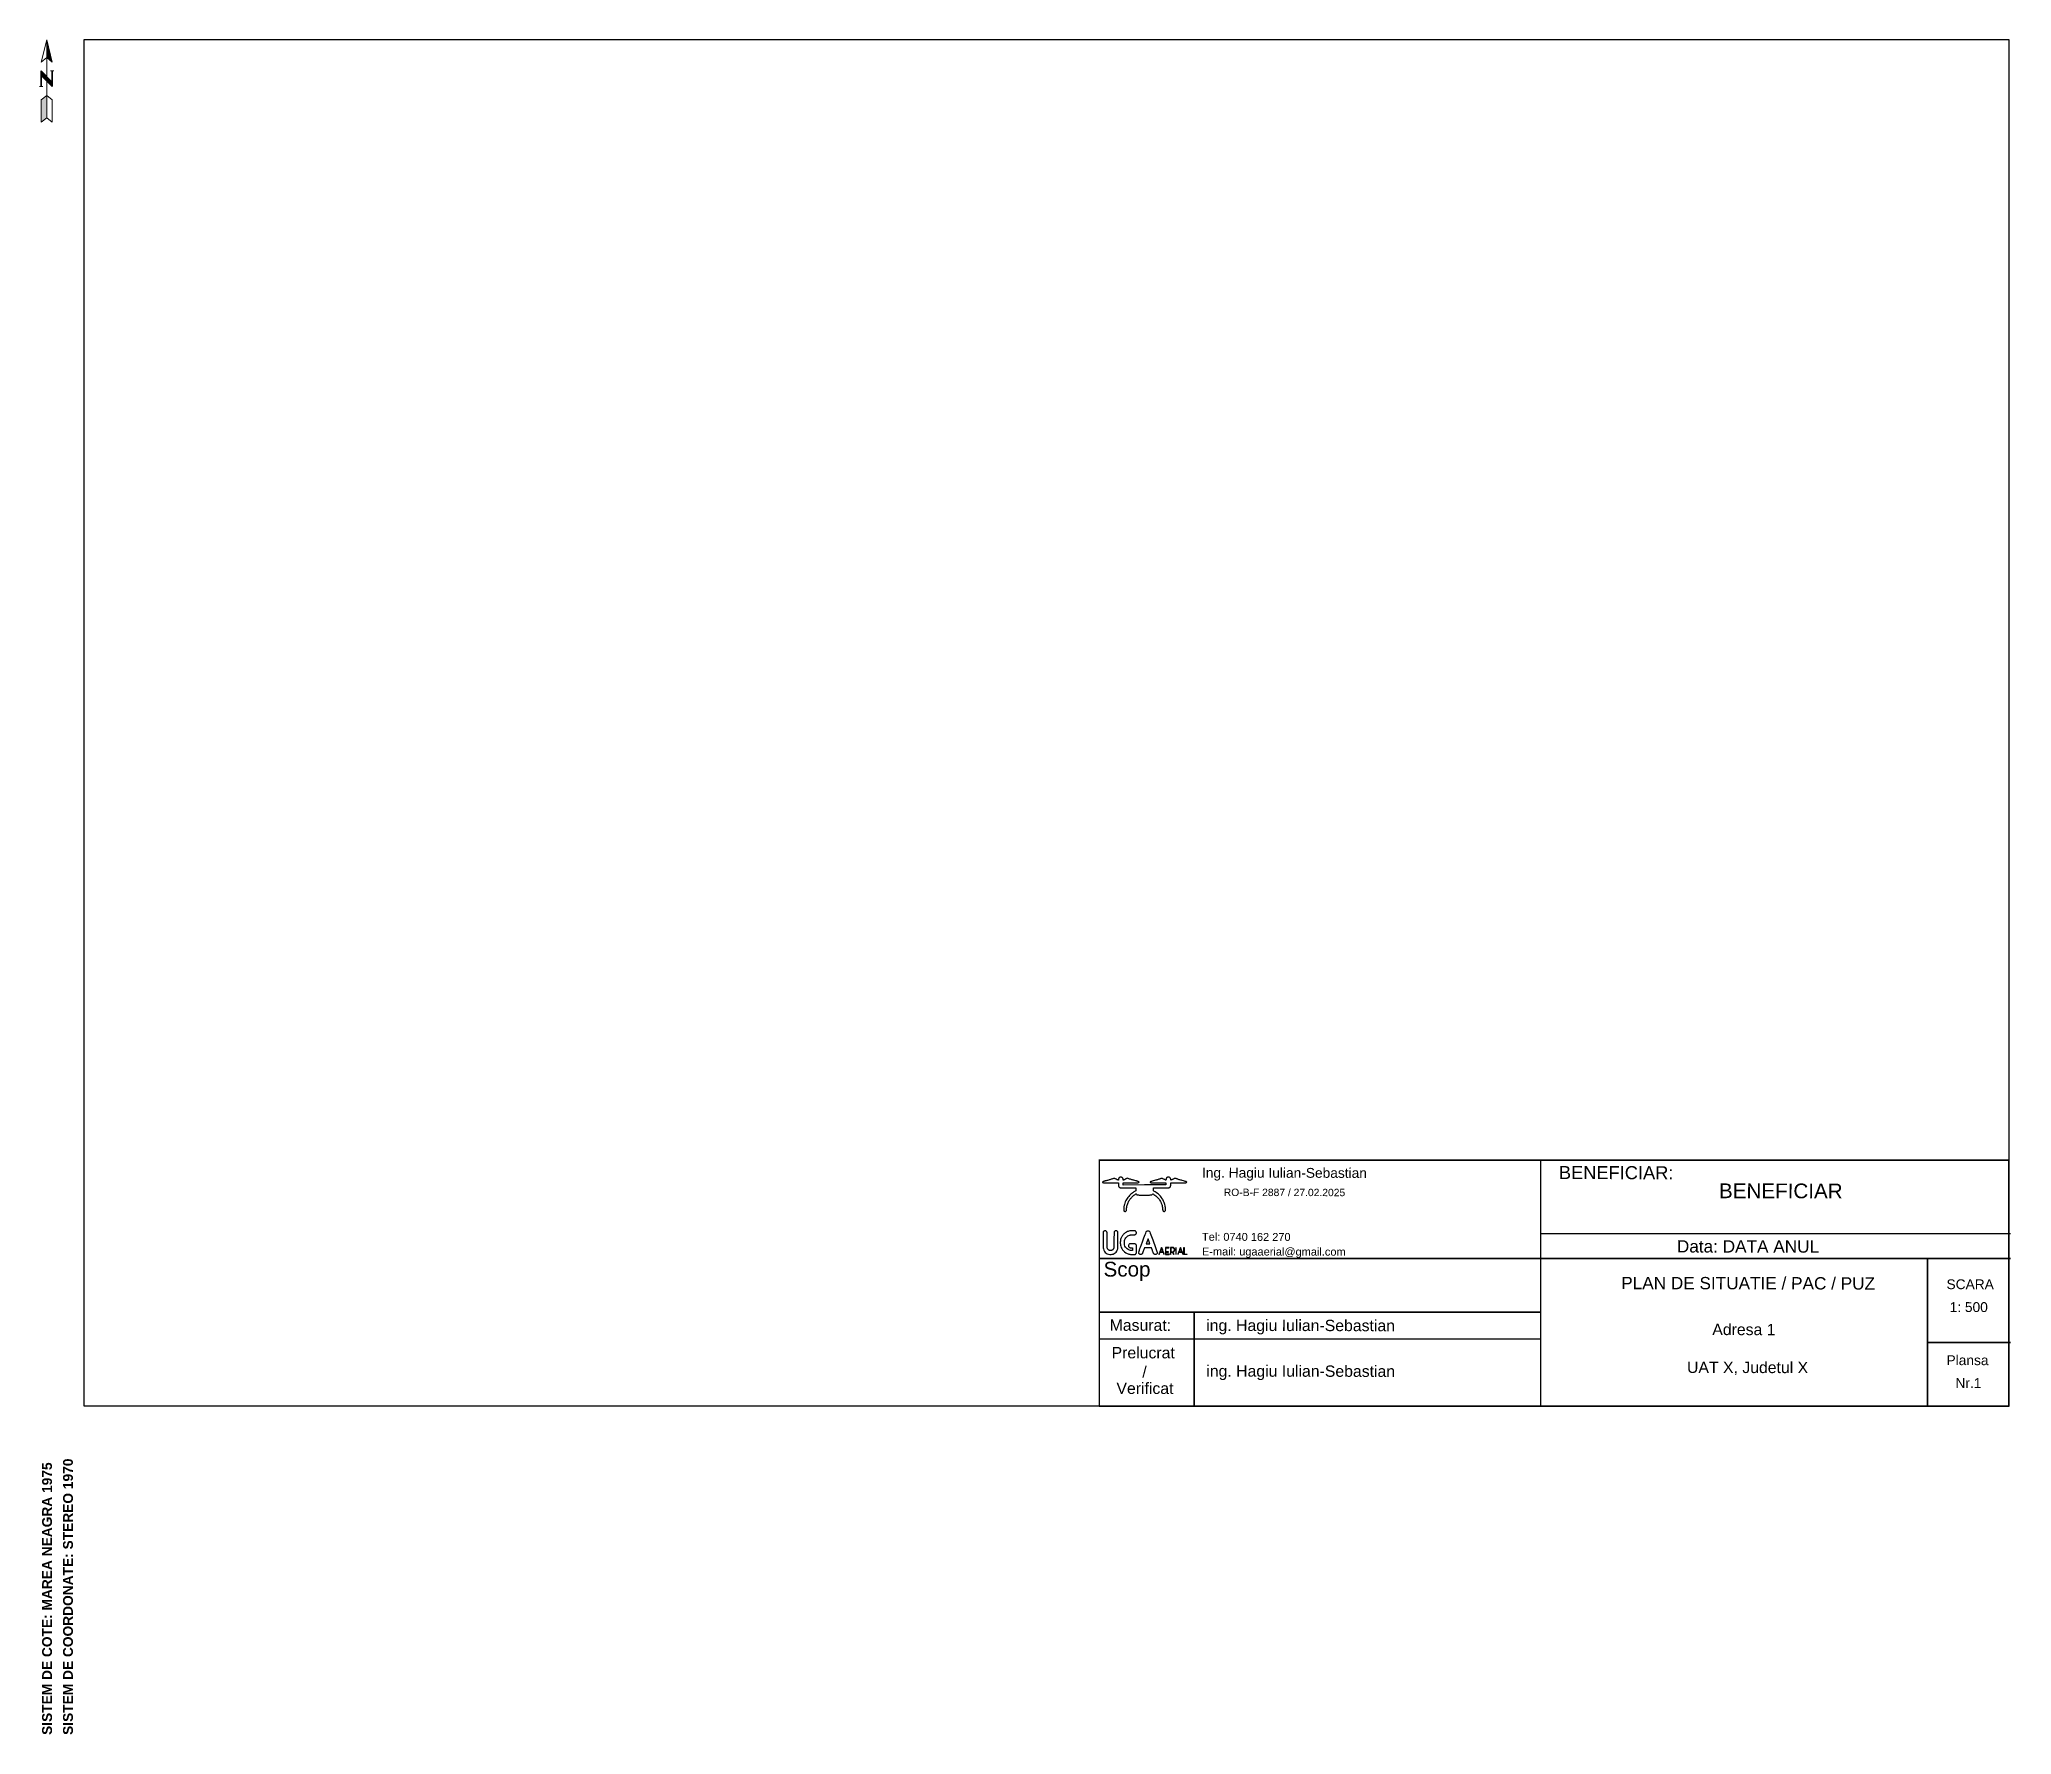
# Paper-space layout 'cartus_L' of a CAD drawing. Header units: millimetres. Extents: x -5 to 196, y -64 to 108.
import ezdxf

# ---------------------------------------------------------------- set-up
doc = ezdxf.new("R2010")
doc.units = ezdxf.units.MM
for name, color, linetype in [('Indicativ', 7, 'Continuous'), ('Logo', 7, 'Continuous'), ('Plansa', 7, 'Continuous')]:
    doc.layers.add(name, color=color, linetype=linetype)
doc.styles.add('AR', font='arial.ttf')
doc.styles.add('arial', font='arial.ttf')
doc.styles.get("Standard").update_dxf_attribs({"font": 'arial.ttf'})

# ---------------------------------------------------------------- blocks, each defined once
blk = doc.blocks.new('LOGO UGA')
at = {"layer": 'Logo'}
for points, elevation in [([(-1.44, -1.5), (-1.43, -1.55), (-1.42, -1.64), (-1.38, -1.72), (-1.33, -1.79), (-1.25, -1.83), (-1.17, -1.86), (-1.09, -1.86), (-1.01, -1.83), (-0.93, -1.78), (-0.89, -1.71), (-0.87, -1.62), (-0.87, -1.56), (-0.87, -1.45), (-0.87, -1.33), (-0.88, -1.22), (-0.89, -1.1), (-0.89, -1.01), (-0.91, -0.92), (-0.95, -0.71), (-1, -0.49), (-1.07, -0.26), (-1.15, -0.03), (-1.25, 0.19), (-1.35, 0.4), (-1.45, 0.59), (-1.56, 0.77), (-1.72, 0.99), (-1.89, 1.2), (-2.09, 1.41), (-2.29, 1.61), (-2.51, 1.79), (-2.74, 1.96), (-2.97, 2.1), (-3.2, 2.23), (-3.32, 2.29), (-3.32, 2.6), (-3.32, 2.9), (-1.74, 2.91), (-1.16, 2.91), (-0.59, 2.92), (-0.42, 2.92), (-0.26, 2.93), (-0.17, 2.94), (-0.08, 2.97), (-0.01, 3), (0.06, 3.05), (0.11, 3.1), (0.14, 3.16), (0.17, 3.23), (0.19, 3.3), (0.21, 3.41), (0.22, 3.52), (0.22, 3.73), (0.23, 3.93), (0.46, 3.94), (0.69, 3.94), (0.94, 3.95), (1.2, 3.95), (1.5, 3.95), (1.8, 3.95), (2.3, 3.96), (2.79, 3.96), (2.98, 3.96), (3.16, 3.97), (3.26, 3.97), (3.36, 3.98), (3.43, 4), (3.46, 4.05), (3.42, 4.12), (3.33, 4.18), (3.27, 4.2), (3.15, 4.24), (3.04, 4.27), (2.79, 4.34), (2.54, 4.4), (2.39, 4.45), (2.23, 4.49), (2.07, 4.53), (1.91, 4.58), (1.77, 4.62), (1.63, 4.67), (1.56, 4.69), (1.49, 4.72), (1.43, 4.74), (1.37, 4.77), (1.31, 4.79), (1.25, 4.81), (1.19, 4.83), (1.14, 4.85), (1.09, 4.86), (1.03, 4.84), (0.93, 4.79), (0.87, 4.76), (0.73, 4.7), (0.6, 4.64), (0.53, 4.61), (0.46, 4.58), (0.39, 4.55), (0.34, 4.52), (0.26, 4.49), (0.21, 4.51), (0.22, 4.57), (0.21, 4.63), (0.2, 4.68), (0.19, 4.73), (0.15, 4.85), (0.08, 4.95), (0, 5.03), (-0.1, 5.09), (-0.2, 5.12), (-0.31, 5.12), (-0.43, 5.09), (-0.53, 5.04), (-0.58, 5), (-0.63, 4.95), (-0.67, 4.9), (-0.7, 4.85), (-0.72, 4.79), (-0.74, 4.73), (-0.75, 4.64), (-0.76, 4.56), (-0.77, 4.51), (-0.85, 4.51), (-1.03, 4.59), (-1.17, 4.65), (-1.28, 4.7), (-1.4, 4.76), (-1.46, 4.79), (-1.53, 4.82), (-1.61, 4.85), (-1.67, 4.85), (-1.74, 4.83), (-1.83, 4.8), (-1.87, 4.78), (-1.92, 4.76), (-2.07, 4.71), (-2.21, 4.66), (-2.34, 4.62), (-2.46, 4.58), (-2.59, 4.54), (-2.73, 4.5), (-2.91, 4.45), (-3.09, 4.4), (-3.34, 4.34), (-3.59, 4.27), (-3.71, 4.23), (-3.83, 4.19), (-3.9, 4.16), (-3.96, 4.12), (-4, 4.05), (-3.95, 4), (-3.86, 3.98), (-3.77, 3.97), (-3.59, 3.96), (-3.4, 3.96), (-2.87, 3.95), (-2.33, 3.95), (-0.76, 3.94), (-0.76, 3.72), (-0.76, 3.51), (-5.12, 3.5), (-9.47, 3.49), (-9.47, 3.72), (-9.46, 3.94), (-7.89, 3.95), (-7.36, 3.95), (-6.83, 3.96), (-6.64, 3.96), (-6.46, 3.97), (-6.36, 3.98), (-6.27, 3.99), (-6.22, 4.05), (-6.27, 4.12), (-6.33, 4.16), (-6.42, 4.2), (-6.46, 4.22), (-6.52, 4.24), (-6.57, 4.25), (-6.63, 4.27), (-6.69, 4.29), (-6.79, 4.31), (-6.88, 4.34), (-7.1, 4.39), (-7.31, 4.45), (-7.44, 4.49), (-7.57, 4.52), (-7.72, 4.57), (-7.86, 4.61), (-8.01, 4.66), (-8.16, 4.71), (-8.3, 4.76), (-8.44, 4.81), (-8.58, 4.86), (-8.69, 4.82), (-8.76, 4.79), (-8.82, 4.76), (-8.9, 4.72), (-8.98, 4.69), (-9.07, 4.65), (-9.16, 4.61), (-9.23, 4.57), (-9.3, 4.54), (-9.35, 4.52), (-9.4, 4.5), (-9.45, 4.48), (-9.47, 4.53), (-9.47, 4.59), (-9.48, 4.64), (-9.49, 4.71), (-9.5, 4.78), (-9.52, 4.83), (-9.55, 4.89), (-9.58, 4.94), (-9.62, 4.98), (-9.66, 5.02), (-9.71, 5.05), (-9.79, 5.09), (-9.88, 5.11), (-9.97, 5.12), (-10.07, 5.11), (-10.15, 5.08), (-10.23, 5.04), (-10.3, 4.98), (-10.35, 4.92), (-10.38, 4.84), (-10.4, 4.79), (-10.42, 4.74), (-10.43, 4.69), (-10.44, 4.63), (-10.45, 4.55), (-10.45, 4.49), (-10.51, 4.5), (-10.57, 4.53), (-10.62, 4.55), (-10.68, 4.57), (-10.73, 4.6), (-10.79, 4.62), (-10.85, 4.65), (-10.92, 4.69), (-11.01, 4.73), (-11.09, 4.76), (-11.18, 4.8), (-11.25, 4.83), (-11.31, 4.84), (-11.38, 4.84), (-11.46, 4.81), (-11.55, 4.78), (-11.6, 4.77), (-11.65, 4.75), (-11.78, 4.7), (-11.9, 4.66), (-12.03, 4.62), (-12.15, 4.58), (-12.3, 4.53), (-12.44, 4.49), (-12.63, 4.44), (-12.82, 4.39), (-12.92, 4.37), (-13.02, 4.34), (-13.11, 4.32), (-13.21, 4.29), (-13.28, 4.27), (-13.36, 4.25), (-13.43, 4.23), (-13.48, 4.21), (-13.52, 4.19), (-13.61, 4.15), (-13.67, 4.1), (-13.68, 4.02), (-13.57, 3.98), (-13.48, 3.97), (-13.3, 3.96), (-13.11, 3.96), (-12.57, 3.96), (-12.02, 3.95), (-10.45, 3.95), (-10.44, 3.64), (-10.44, 3.52), (-10.43, 3.4), (-10.42, 3.33), (-10.41, 3.26), (-10.39, 3.21), (-10.36, 3.16), (-10.33, 3.11), (-10.29, 3.07), (-10.22, 3.01), (-10.15, 2.97), (-10.05, 2.94), (-9.95, 2.92), (-9.77, 2.91), (-9.58, 2.91), (-9.01, 2.9), (-8.44, 2.9), (-6.91, 2.9), (-6.91, 2.6), (-6.91, 2.29), (-7.03, 2.24), (-7.16, 2.17), (-7.29, 2.1), (-7.44, 2), (-7.59, 1.89), (-7.74, 1.77), (-7.88, 1.65), (-8.02, 1.52), (-8.16, 1.39), (-8.34, 1.19), (-8.52, 0.97), (-8.67, 0.77), (-8.8, 0.55), (-8.92, 0.32), (-9.03, 0.08), (-9.13, -0.2), (-9.22, -0.48), (-9.25, -0.57), (-9.27, -0.67), (-9.29, -0.77), (-9.31, -0.86), (-9.32, -0.97), (-9.34, -1.08), (-9.34, -1.2), (-9.35, -1.32), (-9.36, -1.45), (-9.36, -1.57), (-9.35, -1.62), (-9.34, -1.68), (-9.3, -1.75), (-9.26, -1.79), (-9.22, -1.82), (-9.17, -1.84), (-9.12, -1.86), (-9.07, -1.86), (-9.02, -1.86), (-8.97, -1.84), (-8.92, -1.82), (-8.85, -1.75), (-8.82, -1.68), (-8.81, -1.61), (-8.79, -1.55), (-8.78, -1.47), (-8.77, -1.4), (-8.77, -1.33), (-8.77, -1.27), (-8.77, -1.21), (-8.76, -1.15), (-8.75, -1.09), (-8.74, -1.02), (-8.73, -0.96), (-8.71, -0.88), (-8.7, -0.8), (-8.65, -0.6), (-8.61, -0.45), (-8.54, -0.27), (-8.47, -0.09), (-8.39, 0.08), (-8.3, 0.25), (-8.21, 0.4), (-8.12, 0.54), (-8.05, 0.63), (-7.97, 0.73), (-7.87, 0.84), (-7.78, 0.94), (-7.68, 1.05), (-7.58, 1.14), (-7.5, 1.22), (-7.42, 1.29), (-7.35, 1.34), (-7.27, 1.4), (-7.18, 1.47), (-7.08, 1.53), (-6.98, 1.6), (-6.88, 1.67), (-6.82, 1.67), (-6.78, 1.63), (-6.74, 1.59), (-6.7, 1.56), (-6.66, 1.53), (-6.61, 1.51), (-6.56, 1.49), (-6.51, 1.48), (-6.43, 1.47), (-6.34, 1.47), (-6.19, 1.46), (-6.03, 1.46), (-5.58, 1.46), (-5.12, 1.46), (-4.61, 1.46), (-4.1, 1.46), (-3.95, 1.47), (-3.79, 1.48), (-3.7, 1.49), (-3.61, 1.52), (-3.54, 1.55), (-3.47, 1.6), (-3.39, 1.68), (-3.21, 1.57), (-3, 1.43), (-2.8, 1.28), (-2.61, 1.11), (-2.43, 0.92), (-2.26, 0.73), (-2.11, 0.53), (-1.98, 0.34), (-1.86, 0.13), (-1.81, 0.02), (-1.76, -0.1), (-1.71, -0.21), (-1.66, -0.33), (-1.62, -0.44), (-1.58, -0.55), (-1.56, -0.63), (-1.54, -0.72), (-1.53, -0.78), (-1.52, -0.84), (-1.51, -0.91), (-1.49, -0.98), (-1.48, -1.06), (-1.47, -1.16), (-1.47, -1.22), (-1.46, -1.28), (-1.46, -1.33), (-1.45, -1.39), (-1.45, -1.44)], -1117.23), ([(-12.78, -6.06), (-12.8, -6.01), (-12.83, -5.97), (-12.87, -5.93), (-12.91, -5.89), (-12.95, -5.86), (-13, -5.84), (-13.05, -5.82), (-13.12, -5.8), (-13.17, -5.8), (-13.22, -5.81), (-13.29, -5.83), (-13.36, -5.87), (-13.4, -5.9), (-13.44, -5.93), (-13.48, -5.97), (-13.51, -6.01), (-13.54, -6.08), (-13.55, -6.14), (-13.55, -6.33), (-13.56, -6.53), (-13.56, -6.78), (-13.56, -7.03), (-13.56, -7.38), (-13.56, -7.73), (-13.55, -9.31), (-13.5, -9.5), (-13.4, -9.76), (-13.28, -10), (-13.12, -10.2), (-12.93, -10.37), (-12.72, -10.49), (-12.48, -10.58), (-12.21, -10.63), (-11.94, -10.63), (-11.7, -10.6), (-11.47, -10.54), (-11.27, -10.44), (-11.08, -10.31), (-10.91, -10.15), (-10.78, -9.96), (-10.66, -9.73), (-10.58, -9.5), (-10.53, -9.31), (-10.52, -7.74), (-10.52, -7.43), (-10.52, -7.13), (-10.52, -6.87), (-10.52, -6.61), (-10.52, -6.38), (-10.52, -6.15), (-10.53, -6.1), (-10.56, -6.02), (-10.6, -5.98), (-10.64, -5.93), (-10.68, -5.89), (-10.73, -5.86), (-10.77, -5.83), (-10.82, -5.82), (-10.88, -5.8), (-10.95, -5.8), (-11.01, -5.81), (-11.08, -5.84), (-11.14, -5.87), (-11.19, -5.91), (-11.24, -5.96), (-11.28, -6.01), (-11.33, -6.09), (-11.34, -7.66), (-11.34, -8.17), (-11.35, -8.69), (-11.35, -8.87), (-11.36, -9.04), (-11.36, -9.14), (-11.37, -9.23), (-11.38, -9.3), (-11.39, -9.36), (-11.42, -9.42), (-11.45, -9.49), (-11.48, -9.54), (-11.52, -9.59), (-11.56, -9.64), (-11.61, -9.68), (-11.66, -9.72), (-11.71, -9.75), (-11.78, -9.78), (-11.84, -9.8), (-11.91, -9.81), (-11.97, -9.81), (-12.04, -9.81), (-12.1, -9.81), (-12.16, -9.81), (-12.23, -9.8), (-12.29, -9.78), (-12.35, -9.76), (-12.39, -9.73), (-12.43, -9.71), (-12.47, -9.68), (-12.51, -9.64), (-12.55, -9.61), (-12.58, -9.56), (-12.6, -9.52), (-12.63, -9.47), (-12.67, -9.39), (-12.69, -9.3), (-12.71, -9.19), (-12.73, -9.08), (-12.73, -8.88), (-12.74, -8.69), (-12.74, -8.17), (-12.74, -7.65), (-12.74, -7.31), (-12.74, -6.96), (-12.74, -6.74), (-12.74, -6.51), (-12.75, -6.35), (-12.75, -6.19), (-12.76, -6.1)], -984.1), ([(-7.15, -6.62), (-7.07, -6.61), (-7.02, -6.59), (-6.97, -6.57), (-6.93, -6.53), (-6.88, -6.5), (-6.83, -6.43), (-6.8, -6.36), (-6.78, -6.28), (-6.78, -6.23), (-6.78, -6.18), (-6.79, -6.13), (-6.8, -6.09), (-6.83, -6.01), (-6.86, -5.97), (-6.89, -5.94), (-6.92, -5.9), (-6.96, -5.87), (-7.02, -5.85), (-7.08, -5.83), (-7.14, -5.83), (-7.2, -5.83), (-7.35, -5.82), (-7.5, -5.82), (-7.61, -5.82), (-7.73, -5.82), (-7.81, -5.82), (-7.9, -5.83), (-7.96, -5.83), (-8.03, -5.84), (-8.08, -5.84), (-8.13, -5.85), (-8.29, -5.89), (-8.46, -5.93), (-8.61, -5.99), (-8.76, -6.06), (-8.91, -6.14), (-9.05, -6.24), (-9.18, -6.35), (-9.32, -6.46), (-9.42, -6.57), (-9.51, -6.67), (-9.6, -6.78), (-9.68, -6.9), (-9.75, -7.02), (-9.82, -7.14), (-9.88, -7.26), (-9.93, -7.39), (-9.98, -7.56), (-10.02, -7.74), (-10.04, -7.94), (-10.05, -8.13), (-10.05, -8.34), (-10.04, -8.54), (-10.01, -8.73), (-9.97, -8.92), (-9.88, -9.18), (-9.75, -9.44), (-9.59, -9.68), (-9.39, -9.91), (-9.17, -10.11), (-8.93, -10.28), (-8.68, -10.42), (-8.42, -10.53), (-8.32, -10.56), (-8.21, -10.58), (-8.1, -10.6), (-8, -10.62), (-7.88, -10.63), (-7.76, -10.63), (-7.6, -10.64), (-7.45, -10.63), (-7.04, -10.63), (-6.96, -10.57), (-6.92, -10.54), (-6.88, -10.5), (-6.85, -10.46), (-6.81, -10.39), (-6.79, -10.31), (-6.79, -10.26), (-6.78, -10.16), (-6.78, -10.07), (-6.78, -9.81), (-6.78, -9.55), (-6.78, -9.35), (-6.78, -9.14), (-6.78, -9.02), (-6.78, -8.9), (-6.79, -8.83), (-6.79, -8.75), (-6.81, -8.69), (-6.84, -8.63), (-6.9, -8.57), (-6.97, -8.51), (-7.03, -8.47), (-7.08, -8.46), (-7.14, -8.45), (-7.32, -8.45), (-7.51, -8.44), (-7.69, -8.44), (-7.87, -8.44), (-7.96, -8.44), (-8.05, -8.46), (-8.16, -8.49), (-8.26, -8.56), (-8.34, -8.65), (-8.38, -8.75), (-8.4, -8.87), (-8.38, -8.98), (-8.33, -9.09), (-8.25, -9.17), (-8.21, -9.2), (-8.17, -9.22), (-8.12, -9.24), (-8.07, -9.25), (-8.01, -9.27), (-7.95, -9.27), (-7.87, -9.28), (-7.79, -9.28), (-7.6, -9.28), (-7.6, -9.55), (-7.6, -9.82), (-7.73, -9.82), (-7.97, -9.8), (-8.2, -9.73), (-8.42, -9.63), (-8.63, -9.5), (-8.82, -9.33), (-8.97, -9.13), (-9.1, -8.92), (-9.18, -8.68), (-9.2, -8.59), (-9.22, -8.5), (-9.23, -8.37), (-9.23, -8.24), (-9.23, -8.11), (-9.22, -7.98), (-9.21, -7.89), (-9.19, -7.8), (-9.13, -7.61), (-9.05, -7.44), (-8.94, -7.27), (-8.81, -7.12), (-8.67, -6.99), (-8.51, -6.87), (-8.34, -6.77), (-8.16, -6.7), (-8.11, -6.68), (-8.07, -6.67), (-8.02, -6.66), (-7.97, -6.66), (-7.9, -6.65), (-7.83, -6.65), (-7.69, -6.64), (-7.56, -6.64), (-7.39, -6.63), (-7.22, -6.62)], -984.1), ([(-5.13, -9.31), (-5.19, -9.46), (-5.24, -9.6), (-5.31, -9.79), (-5.38, -9.98), (-5.45, -10.17), (-5.52, -10.36), (-5.55, -10.42), (-5.58, -10.46), (-5.61, -10.5), (-5.65, -10.54), (-5.7, -10.57), (-5.75, -10.6), (-5.81, -10.62), (-5.86, -10.63), (-5.95, -10.63), (-6, -10.62), (-6.05, -10.6), (-6.1, -10.58), (-6.15, -10.55), (-6.19, -10.52), (-6.23, -10.48), (-6.26, -10.44), (-6.28, -10.39), (-6.3, -10.34), (-6.31, -10.29), (-6.32, -10.23), (-6.31, -10.19), (-6.3, -10.14), (-6.23, -9.94), (-6.16, -9.74), (-6.06, -9.44), (-5.95, -9.14), (-5.75, -8.61), (-5.56, -8.07), (-5.4, -7.66), (-5.25, -7.24), (-5.12, -6.9), (-4.99, -6.57), (-4.88, -6.28), (-4.78, -6), (-4.74, -5.94), (-4.7, -5.9), (-4.66, -5.87), (-4.61, -5.84), (-4.54, -5.81), (-4.46, -5.8), (-4.38, -5.8), (-4.3, -5.81), (-4.23, -5.84), (-4.16, -5.88), (-4.11, -5.93), (-4.06, -6.02), (-3.95, -6.31), (-3.84, -6.61), (-3.71, -6.95), (-3.59, -7.28), (-3.44, -7.68), (-3.29, -8.08), (-3.02, -8.83), (-2.74, -9.59), (-2.66, -9.81), (-2.59, -10.03), (-2.56, -10.14), (-2.55, -10.26), (-2.55, -10.34), (-2.58, -10.42), (-2.64, -10.5), (-2.72, -10.57), (-2.8, -10.61), (-2.9, -10.63), (-3, -10.63), (-3.1, -10.6), (-3.18, -10.55), (-3.25, -10.49), (-3.28, -10.44), (-3.32, -10.36), (-3.35, -10.28), (-3.39, -10.18), (-3.43, -10.08), (-3.47, -9.96), (-3.52, -9.84), (-3.73, -9.27), (-4.42, -9.26), (-5.11, -9.26)], -984.1), ([(-4.42, -8.44), (-4.04, -8.44), (-4.41, -7.44), (-4.81, -8.44)], -984.1), ([(-2.14, -10.6), (-2.11, -10.54), (-2.07, -10.45), (-2.05, -10.4), (-1.97, -10.17), (-1.66, -10.17), (-1.35, -10.17), (-1.29, -10.32), (-1.27, -10.38), (-1.24, -10.45), (-1.22, -10.51), (-1.2, -10.55), (-1.18, -10.6), (-1.14, -10.64), (-1.12, -10.59), (-1.16, -10.49), (-1.19, -10.39), (-1.23, -10.28), (-1.27, -10.16), (-1.32, -10.03), (-1.37, -9.89), (-1.43, -9.73), (-1.49, -9.57), (-1.53, -9.47), (-1.57, -9.36), (-1.6, -9.29), (-1.64, -9.21), (-1.71, -9.29), (-1.74, -9.36), (-1.78, -9.46), (-1.82, -9.57), (-1.88, -9.73), (-1.94, -9.89), (-1.99, -10.03), (-2.04, -10.16), (-2.08, -10.28), (-2.12, -10.39), (-2.16, -10.49), (-2.19, -10.59), (-2.18, -10.64)], -984.1), ([(-1.39, -10.09), (-1.67, -9.36), (-1.92, -10.09)], -984.1), ([(-0.07, -10.6), (-0.13, -10.57), (-0.21, -10.56), (-0.26, -10.56), (-0.36, -10.56), (-0.45, -10.56), (-0.8, -10.56), (-0.8, -10.36), (-0.8, -10.16), (-0.51, -10.16), (-0.43, -10.16), (-0.35, -10.16), (-0.27, -10.15), (-0.22, -10.14), (-0.27, -10.1), (-0.35, -10.1), (-0.43, -10.1), (-0.51, -10.1), (-0.8, -10.1), (-0.8, -9.68), (-0.8, -9.26), (-0.43, -9.25), (-0.33, -9.25), (-0.23, -9.25), (-0.18, -9.25), (-0.13, -9.24), (-0.08, -9.23), (-0.11, -9.2), (-0.19, -9.19), (-0.24, -9.19), (-0.35, -9.18), (-0.46, -9.18), (-0.56, -9.18), (-0.66, -9.18), (-0.72, -9.18), (-0.78, -9.18), (-0.87, -9.2), (-0.87, -9.32), (-0.87, -9.43), (-0.87, -9.54), (-0.87, -9.66), (-0.87, -9.79), (-0.87, -9.93), (-0.87, -10.63), (-0.49, -10.63), (-0.35, -10.64), (-0.22, -10.64), (-0.16, -10.64), (-0.11, -10.63)], -984.1), ([(0.87, -10.56), (0.83, -10.5), (0.77, -10.42), (0.74, -10.38), (0.59, -10.17), (0.66, -10.15), (0.73, -10.13), (0.8, -10.1), (0.86, -10.05), (0.89, -10.02), (0.92, -9.99), (0.97, -9.92), (1, -9.85), (1.03, -9.77), (1.04, -9.7), (1.04, -9.62), (1.02, -9.54), (0.99, -9.46), (0.95, -9.4), (0.9, -9.35), (0.85, -9.3), (0.81, -9.26), (0.75, -9.24), (0.69, -9.21), (0.62, -9.2), (0.53, -9.19), (0.43, -9.19), (0.38, -9.18), (0.34, -9.18), (0.25, -9.18), (0.17, -9.19), (0.15, -9.28), (0.15, -9.35), (0.15, -9.45), (0.15, -9.56), (0.14, -9.74), (0.14, -9.92), (0.14, -10.12), (0.14, -10.32), (0.15, -10.42), (0.15, -10.51), (0.15, -10.57), (0.16, -10.62), (0.2, -10.59), (0.2, -10.53), (0.21, -10.47), (0.21, -10.4), (0.21, -10.17), (0.35, -10.17), (0.49, -10.17), (0.67, -10.4), (0.72, -10.47), (0.77, -10.54), (0.81, -10.57), (0.84, -10.6), (0.89, -10.62)], -984.1), ([(0.4, -10.1), (0.48, -10.1), (0.56, -10.09), (0.63, -10.09), (0.71, -10.06), (0.78, -10.02), (0.81, -9.99), (0.85, -9.96), (0.88, -9.93), (0.92, -9.85), (0.95, -9.78), (0.96, -9.74), (0.96, -9.69), (0.96, -9.65), (0.96, -9.6), (0.94, -9.53), (0.91, -9.47), (0.88, -9.43), (0.85, -9.4), (0.82, -9.36), (0.78, -9.34), (0.71, -9.29), (0.66, -9.28), (0.6, -9.27), (0.53, -9.26), (0.47, -9.26), (0.42, -9.26), (0.2, -9.26), (0.2, -9.68), (0.2, -10.1)], -984.1), ([(1.27, -9.3), (1.27, -9.4), (1.26, -9.49), (1.26, -9.69), (1.26, -9.9), (1.26, -10.1), (1.26, -10.31), (1.27, -10.4), (1.27, -10.49), (1.27, -10.55), (1.28, -10.6), (1.32, -10.49), (1.32, -10.4), (1.32, -10.31), (1.32, -10.1), (1.32, -9.9), (1.32, -9.69), (1.32, -9.49), (1.32, -9.4), (1.32, -9.3), (1.32, -9.25), (1.31, -9.19)], -984.1), ([(1.7, -10.6), (1.73, -10.54), (1.77, -10.45), (1.79, -10.4), (1.87, -10.17), (2.18, -10.17), (2.49, -10.17), (2.55, -10.32), (2.57, -10.38), (2.6, -10.45), (2.62, -10.51), (2.64, -10.55), (2.66, -10.6), (2.7, -10.64), (2.72, -10.59), (2.68, -10.49), (2.65, -10.39), (2.61, -10.28), (2.57, -10.16), (2.52, -10.03), (2.47, -9.89), (2.41, -9.73), (2.35, -9.57), (2.31, -9.47), (2.27, -9.36), (2.24, -9.29), (2.2, -9.21), (2.13, -9.29), (2.1, -9.36), (2.06, -9.46), (2.02, -9.57), (1.96, -9.73), (1.9, -9.89), (1.85, -10.03), (1.8, -10.16), (1.76, -10.28), (1.72, -10.39), (1.68, -10.49), (1.65, -10.59), (1.66, -10.64)], -984.1), ([(2.45, -10.09), (2.18, -9.36), (1.92, -10.09)], -984.1), ([(2.94, -9.2), (2.95, -9.27), (2.95, -9.33), (2.95, -9.43), (2.96, -9.53), (2.96, -9.7), (2.96, -9.87), (2.96, -10.56), (3.23, -10.56), (3.32, -10.56), (3.4, -10.56), (3.45, -10.57), (3.52, -10.58), (3.51, -10.63), (3.44, -10.63), (3.39, -10.63), (3.34, -10.63), (3.27, -10.63), (3.2, -10.63), (2.89, -10.63), (2.89, -9.93), (2.89, -9.79), (2.89, -9.66), (2.89, -9.54), (2.89, -9.43), (2.89, -9.32), (2.89, -9.2)], -984.1)]:
    blk.add_lwpolyline(points, close=True, dxfattribs=dict(at, elevation=elevation))
blk = doc.blocks.new('NORD')
at = {"lineweight": 20}
for points in [[(1.13, 7.26), (1.13, 3.64), (2.26, 2.73)], [(1.13, -4.06), (0, -4.95), (0, -9.48), (1.13, -8.59)]]:
    blk.add_hatch(color=256, dxfattribs=at).paths.add_polyline_path(points)
h = blk.add_hatch(color=256, dxfattribs=at)
h.paths.add_polyline_path([(1.13, -0.23), (0, 0.91), (0, 0), (1.13, -1.14)])
h.paths.add_polyline_path([(2.26, -1.37), (1.15, -0.25), (1.15, -1.15), (2.26, -2.27)])
for points in [[(1.13, 7.26), (0, 2.73)], [(1.13, 7.26), (1.13, -8.59)], [(1.13, 7.26), (2.26, 2.73)], [(0, 2.73), (1.13, 3.64)], [(0, 0.91), (2.26, -1.37)], [(0, 0), (2.26, -2.27)], [(2.26, 2.73), (1.13, 3.64)], [(1.92, 0.91), (2.6, 0.91)], [(-0.34, -2.27), (0.34, -2.27)], [(1.13, -4.06), (0, -4.95)], [(0, -4.95), (0, -9.48)], [(1.13, -4.06), (2.26, -4.95)], [(2.26, -4.95), (2.25, -9.49)], [(1.13, -8.59), (0, -9.48)], [(1.13, -8.59), (2.25, -9.49)]]:
    blk.add_lwpolyline(points, dxfattribs=at)
at = {"lineweight": 35}
for points in [[(0, 0.91), (0, -2.27)], [(2.26, 0.91), (2.26, -2.27)]]:
    blk.add_lwpolyline(points, dxfattribs=at)

psp = doc.layouts.new('cartus_L')

# ---------------------------------------------------------------- linework, layer by layer
psp.add_lwpolyline([(195.73, -5.62), (103.23, -5.62), (103.23, -30.62), (0, -30.62), (0, 108.31), (195.73, 108.31)], close=True)
at = {"lineweight": -3}
psp.add_lwpolyline([(195.73, -30.62), (195.73, -5.62), (103.23, -5.62), (103.23, -30.62)], close=True, dxfattribs=at)
psp.add_lwpolyline([(103.23, -5.62), (195.73, -5.62)], dxfattribs=at)
at = {"layer": 'Indicativ', "const_width": 0.15}
psp.add_lwpolyline([(103.23, -5.62), (195.73, -5.62), (195.73, -30.62), (103.23, -30.62)], close=True, dxfattribs=at)
for points in [[(148.12, -23.8), (148.12, -5.62)], [(103.23, -15.62), (195.93, -15.62)], [(103.23, -21.08), (148.12, -21.08)], [(112.88, -30.68), (112.88, -21.08)], [(103.23, -23.8), (148.12, -23.8), (148.12, -30.68)]]:
    psp.add_lwpolyline(points, dxfattribs=at)
at = {"layer": 'Indicativ', "const_width": 0.15, "elevation": -670.8}
for points in [[(195.93, -13.09), (148.12, -13.09)], [(187.45, -30.56), (187.45, -15.62)], [(187.45, -24.16), (195.93, -24.16)]]:
    psp.add_lwpolyline(points, dxfattribs=at)

# ---------------------------------------------------------------- block references
at = {"xscale": 0.5, "yscale": 0.5, "zscale": 0.5}
for name, p in [('NORD', (-4.39, 104.65, 670.8)), ('LOGO UGA', (110.39, -9.9, -335.4))]:
    psp.add_blockref(name, p, dxfattribs=at)

# ---------------------------------------------------------------- texts
at = {"style": 'arial'}
for s, height, p in [('BENEFICIAR:', 1.328, (149.97, -7.55, -670.8)), ('BENEFICIAR', 1.5, (166.25, -9.49)), ('Data: DATA ANUL', 1.2502, (161.97, -15.01, -544.61)), ('PLAN DE SITUATIE / PAC / PUZ', 1.2502, (156.31, -18.74, -670.8)), ('SCARA', 1, (189.39, -18.74, -670.8)), ('1: 500', 1, (189.71, -21.06, -670.8)), ('Masurat:        ing. Hagiu Iulian-Sebastian', 1.15, (104.28, -22.97, -670.8)), ('Adresa 1', 1.15, (165.57, -23.41)), ('Prelucrat', 1.15, (104.48, -25.77, -670.8)), ('UAT X, Judetul X', 1.15, (163, -27.26)), ('Plansa', 1, (189.39, -26.46, -670.8)), ('       /', 1.15, (104.48, -27.72, -670.8)), ('ing. Hagiu Iulian-Sebastian', 1.15, (114.11, -27.63, -670.8)), ('Nr.1', 1, (190.3, -28.78, -670.8)), ('Verificat', 1.15, (104.97, -29.39, -670.8))]:
    psp.add_text(s, height=height, rotation=359.9061, dxfattribs=at).set_placement(p)
at = {"insert": (103.66, -15.96), "char_height": 1.5, "attachment_point": 1}
psp.add_mtext_dynamic_manual_height_columns('Scop', width=44.4633, gutter_width=1, heights=[0], dxfattribs=at)
at = {"char_height": 1, "width": 41.2497, "attachment_point": 4, "rotation": 90, "style": 'AR'}
for s, insert in [('\\pxi-34.5;{\\fArial|b1|i0|c0|p34;SISTEM DE COORDONATE: STEREO 1970}', (-1.65, -29.56)), ('\\pxi-34.5;{\\fArial|b1|i0|c0|p34;SISTEM DE COTE: MAREA NEAGRA 1975}', (-3.78, -29.56))]:
    psp.add_mtext(s, dxfattribs=dict(at, insert=insert))
at = {"layer": 'Plansa', "color": 0, "style": 'arial'}
for s, height, p in [('Ing. Hagiu Iulian-Sebastian', 1, (113.67, -7.4)), ('RO-B-F 2887 / 27.02.2025', 0.75, (115.89, -9.27, 335.4)), ('Tel: 0740 162 270', 0.8, (113.67, -13.82)), ('E-mail: ugaaerial@gmail.com', 0.8, (113.67, -15.31))]:
    psp.add_text(s, height=height, rotation=359.9061, dxfattribs=at).set_placement(p)

doc.saveas('drawing.dxf')
